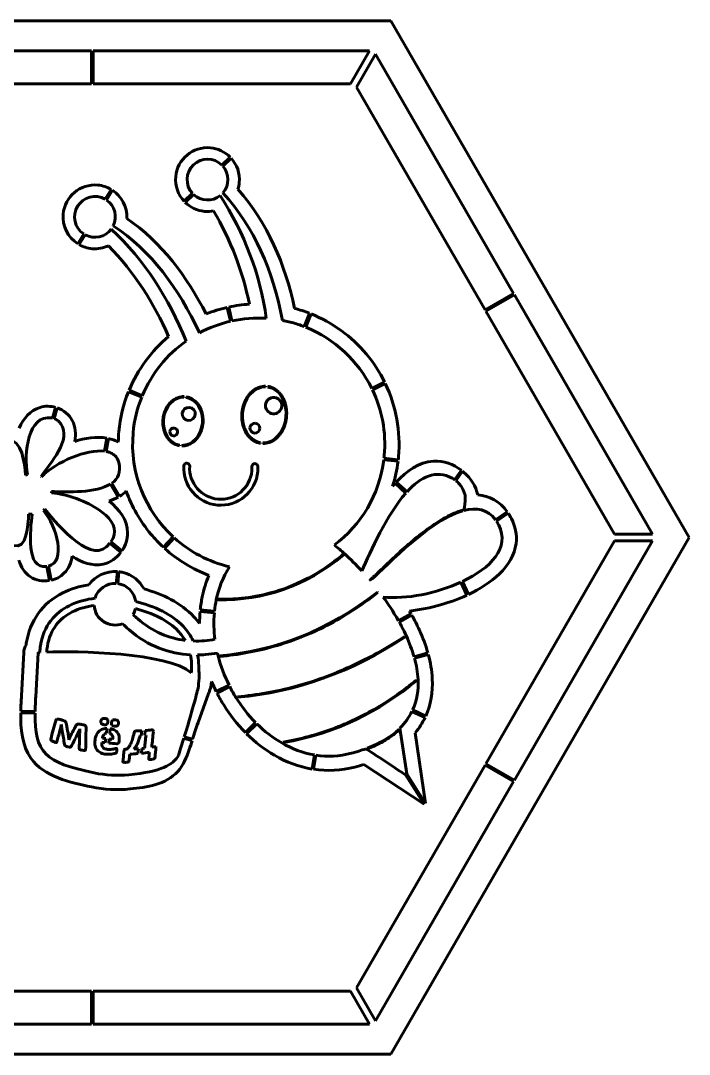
# Model space of a CAD drawing. Header units: millimetres. Extents: x 0 to 739, y -320 to 320.
# Drawn here: x 325 to 739, y -320 to 320 of the extents above; entities that cross this region are included whole.
import ezdxf

# ---------------------------------------------------------------- set-up
doc = ezdxf.new("R2010")
doc.units = ezdxf.units.MM
doc.linetypes.add('K5LT_BASIC', pattern=[0])

msp = doc.modelspace()

# ---------------------------------------------------------------- linework, layer by layer
at = {"color": 5, "linetype": 'K5LT_BASIC', "lineweight": 60}
for p, q in [((554.25, 320), (184.75, 320)), ((739, 0), (554.25, 320)), ((369, 301.32), (198, 301.31)), ((369, 280.97), (369, 301.32)), ((541, 301.32), (370, 301.32)), ((370, 301.32), (370, 280.97)), ((529.26, 280.97), (541, 301.32)), ((544.7, 299.18), (532.95, 278.84)), ((630.2, 151.09), (544.7, 299.18)), ((209.74, 280.97), (369, 280.97)), ((370, 280.97), (529.26, 280.97)), ((532.95, 278.84), (612.58, 140.92)), ((449.57, 230.63), (454.68, 235.54)), ((455.37, 234.82), (450.25, 229.9)), ((377.33, 209.46), (381.04, 215.53)), ((381.89, 215), (378.17, 208.93)), ((426.23, 208.2), (431.35, 213.13)), ((432.05, 212.41), (426.93, 207.49)), ((360.42, 181.85), (364.14, 187.93)), ((365, 187.42), (361.27, 181.33)), ((612.58, 140.92), (630.2, 151.09)), ((630.7, 150.22), (613.08, 140.05)), ((716.2, 2.13), (630.7, 150.22)), ((454.89, 133.87), (452.97, 142.48)), ((453.95, 142.69), (455.87, 134.09)), ((500.65, 130.57), (503.89, 138.82)), ((504.82, 138.45), (501.58, 130.2)), ((613.08, 140.05), (692.71, 2.13)), ((488.26, 134.22), (492.92, 133.11)), ((542.4, 92.34), (550.37, 96.24)), ((399.96, 86.89), (391.75, 90.23)), ((392.13, 91.15), (400.34, 87.81)), ((476.68, 93.3), (476.71, 93.65)), ((478.13, 93.53), (478.1, 93.17)), ((550.8, 95.34), (542.83, 91.44)), ((426.14, 86.87), (426.18, 87.23)), ((427.59, 87.1), (427.56, 86.75)), ((344.78, 73.97), (346.71, 80.54)), ((347.66, 80.23), (345.74, 73.68)), ((377.03, 53.38), (378.34, 61.52)), ((379.33, 61.33), (378.02, 53.21)), ((473.53, 58.34), (473.56, 58.69)), ((474.98, 58.56), (474.95, 58.21)), ((423.44, 56.81), (423.47, 57.16)), ((424.89, 57.04), (424.86, 56.68)), ((558.66, 47.16), (549.86, 48.18)), ((549.97, 49.17), (558.78, 48.16)), ((593.7, 35.77), (597.87, 41.59)), ((598.65, 40.97), (594.51, 35.18)), ((385.47, 25.05), (380.69, 33.12)), ((381.52, 33.68), (386.32, 25.57)), ((563.55, 27.53), (556.89, 33.56)), ((557.56, 34.3), (564.22, 28.27)), ((332.11, 14.39), (332.13, 14.4)), ((374.12, 16.71), (377.72, 13.8)), ((598.8, 16.55), (598.7, 16.89)), ((619.05, 10.85), (626.3, 15.94)), ((626.88, 15.12), (619.62, 10.03)), ((413.45, -6.08), (419.43, 0.48)), ((554.25, -320), (739, 0)), ((692.71, 2.13), (716.2, 2.13)), ((387.09, -9.17), (380.3, -3.43)), ((380.91, -2.63), (387.68, -8.35)), ((420.16, -0.2), (414.19, -6.76)), ((692.71, -2.13), (613.08, -140.05)), ((630.7, -150.22), (716.2, -2.13)), ((716.2, -2.13), (692.71, -2.13)), ((524.81, -10.81), (524.58, -10.54)), ((342.86, -26.67), (341.26, -17.95)), ((342.24, -17.75), (343.85, -26.48)), ((384.23, -28.45), (384.89, -21.08)), ((385.88, -21.18), (385.23, -28.55)), ((541.19, -26.21), (541.38, -26.52)), ((601.33, -35.69), (597.57, -27.69)), ((598.48, -27.27), (602.23, -35.27)), ((447.22, -38.22), (447.21, -38.57)), ((546.13, -34.1), (545.91, -33.82)), ((436.22, -44.74), (445.05, -45.58)), ((444.96, -46.57), (436.13, -45.74)), ((558.98, -51.64), (566.73, -47.21)), ((567.22, -48.08), (559.48, -52.51)), ((562.94, -61.61), (562.74, -61.31)), ((326.99, -71.29), (325.52, -98.07)), ((334.37, -98.56), (335.86, -71.51)), ((448.36, -73.26), (448.39, -73.61)), ((568.59, -73.79), (577.12, -71.39)), ((577.39, -72.36), (568.85, -74.75)), ((570.22, -88.58), (569.99, -88.3)), ((442.21, -94.34), (442.45, -93.68)), ((446.14, -95.39), (454.05, -91.4)), ((454.51, -92.3), (446.59, -96.29)), ((434.87, -114.63), (441.39, -96.6)), ((459.34, -98.58), (459.37, -98.93)), ((333.99, -108.67), (325.08, -108.53)), ((325.1, -107.53), (334, -107.67)), ((575.39, -111.49), (567.29, -107.7)), ((567.72, -106.79), (575.82, -110.58)), ((464.24, -120.83), (470.52, -114.57)), ((378.1, -121.13), (378.42, -118.19)), ((380.54, -118.4), (380.23, -121.28)), ((399.73, -122.59), (400.04, -119.6)), ((402.2, -119.48), (401.89, -122.45)), ((471.23, -115.28), (464.94, -121.53)), ((559.37, -119.12), (559.13, -118.86)), ((559.88, -118.08), (564.08, -146.35)), ((575.75, -164.64), (569.28, -120.99)), ((377.46, -127.09), (377.73, -124.53)), ((379.85, -124.76), (379.58, -127.3)), ((431.17, -125.87), (426.04, -124.32)), ((426.33, -123.36), (431.47, -124.91)), ((487.65, -126.64), (487.71, -126.99)), ((397.63, -133.83), (397.94, -130.81)), ((400.11, -130.62), (399.8, -133.62)), ((539.75, -130.41), (539.88, -130.74)), ((505.42, -143.34), (506.85, -134.59)), ((507.84, -134.75), (506.41, -143.5)), ((537.5, -140.57), (574.91, -165.18)), ((613.08, -140.05), (630.7, -150.22)), ((612.58, -140.92), (532.95, -278.84)), ((574.91, -165.18), (563.24, -146.89)), ((564.08, -146.35), (575.75, -164.64)), ((630.2, -151.09), (612.58, -140.92)), ((544.7, -299.18), (630.2, -151.09)), ((369, -280.97), (209.74, -280.97)), ((369, -301.32), (369, -280.97)), ((370, -280.97), (370, -301.32)), ((529.26, -280.97), (370, -280.97)), ((541, -301.31), (529.26, -280.97)), ((532.95, -278.84), (544.7, -299.18)), ((198, -301.32), (369, -301.32)), ((370, -301.32), (541, -301.31)), ((184.75, -320), (554.25, -320))]:
    msp.add_line(p, q, dxfattribs=at)
for centre, radius, start, end in [((440.71, 221.62), 12.63, 45.46729, 222.24195), ((440.71, 221.62), 12.63, 319.35146, 40.93085), ((440.71, 221.62), 12.63, 226.77839, 308.35778), ((371.04, 198.51), 12.63, 60.13298, 236.90638), ((371.04, 198.51), 12.63, 334.04105, 55.59478), ((371.04, 198.51), 12.63, 241.44459, 322.99832), ((331.86, 26.79), 12.39, 101.96901, 107.59598), ((331.86, 26.79), 12.39, 60.82233, 61.96871), ((331.86, 26.79), 12.39, 4.4711, 8.11891), ((331.86, 26.79), 12.39, 261.21626, 271.25112), ((331.86, 26.79), 12.39, 306.10572, 311.27443), ((383.44, -41.33), 12.91, 86.48572, 163.38565), ((383.44, -41.33), 12.91, 7.36122, 82.0448), ((383.44, -41.33), 12.91, 183.18511, 291.1692), ((383.44, -41.33), 12.91, 330.26472, 347.76238)]:
    msp.add_arc(centre, radius, start, end, dxfattribs=at)
for centre, major_axis, ratio, start_param, end_param in [((475.83, 75.93), (1.56, 17.33), 0.776611, 0.052656, 3.088937), ((475.83, 75.93), (1.56, 17.33), 0.776611, 3.194249, 6.230529), ((425.52, 71.96), (1.34, 14.88), 0.8091, 0.058858, 3.082735), ((425.52, 71.96), (1.34, 14.88), 0.8091, 3.20045, 6.224328)]:
    msp.add_ellipse(centre, major_axis=major_axis, ratio=ratio, start_param=start_param, end_param=end_param, dxfattribs=at)
for points, degree in [([(442.48, 241.3), (431.66, 242.27), (422, 234.21), (421.02, 223.39)], 3), ([(454.68, 235.54), (451.52, 238.73), (447.27, 240.87), (442.48, 241.3)], 3), ([(460.38, 219.84), (460.9, 225.51), (458.92, 230.87), (455.37, 234.82)], 3), ([(372.8, 218.18), (361.99, 219.16), (352.33, 211.09), (351.35, 200.28)], 3), ([(381.04, 215.53), (378.6, 216.98), (375.81, 217.91), (372.8, 218.18)], 3), ([(421.02, 223.39), (420.5, 217.62), (422.56, 212.17), (426.23, 208.2)], 3), ([(459.53, 215.62), (459.97, 216.98), (460.25, 218.4), (460.38, 219.84)], 3), ([(390.77, 197.6), (391.1, 204.73), (387.53, 211.26), (381.89, 215)], 3), ([(477.12, 135.7), (473.28, 163.07), (463.55, 188.42), (448.55, 211.71)], 3), ([(450.29, 213.39), (469.68, 191.96), (481.33, 165.28), (487.06, 134.46)], 3), ([(494.63, 141.82), (488.82, 169.14), (477.98, 194.57), (459.53, 215.62)], 3), ([(426.93, 207.49), (430.07, 204.41), (434.24, 202.36), (438.93, 201.94)], 3), ([(351.35, 200.28), (350.67, 192.71), (354.41, 185.71), (360.42, 181.85)], 3), ([(438.93, 201.94), (440.81, 201.77), (442.68, 201.87), (444.49, 202.22)], 3), ([(444.49, 202.22), (454.98, 184.14), (462.57, 164.93), (466.64, 144.47)], 3), ([(382.39, 192.98), (405.99, 177.5), (422.49, 154.53), (435.85, 126.76)], 3), ([(439.93, 138.41), (427.84, 161.66), (412.47, 182.62), (390.77, 197.6)], 3), ([(427.48, 121.61), (416.71, 148.13), (401.93, 171.53), (381.12, 190.91)], 3), ([(361.27, 181.33), (363.66, 179.97), (366.36, 179.08), (369.26, 178.82)], 3), ([(369.26, 178.82), (372.83, 178.5), (376.33, 179.16), (379.45, 180.63)], 3), ([(379.45, 180.63), (395.4, 164.26), (407.45, 145.38), (416.65, 124.47)], 3), ([(452.97, 142.48), (448.53, 141.47), (444.17, 140.12), (439.93, 138.41)], 3), ([(466.64, 144.47), (462.37, 144.18), (458.12, 143.59), (453.95, 142.69)], 3), ([(503.89, 138.82), (500.87, 139.99), (497.78, 140.99), (494.63, 141.82)], 3), ([(455.87, 134.09), (462.69, 135.57), (469.83, 136.14), (477.12, 135.7)], 3), ([(487.06, 134.46), (487.46, 134.38), (487.86, 134.3), (488.26, 134.22)], 3), ([(539.14, 113.47), (529.87, 124.58), (518.07, 133.13), (504.82, 138.45)], 3), ([(435.85, 126.76), (441.8, 129.92), (448.19, 132.33), (454.89, 133.87)], 3), ([(492.92, 133.11), (495.56, 132.39), (498.14, 131.54), (500.65, 130.57)], 3), ([(501.58, 130.2), (519.53, 122.98), (533.99, 109.33), (542.4, 92.34)], 3), ([(416.65, 124.47), (405.82, 115.42), (397.45, 103.98), (392.13, 91.15)], 3), ([(400.34, 87.81), (406.07, 101.57), (415.58, 113.23), (427.48, 121.61)], 3), ([(550.37, 96.24), (547.35, 102.35), (543.59, 108.13), (539.14, 113.47)], 3), ([(391.75, 90.23), (388.62, 82.44), (386.61, 74.15), (385.84, 65.59)], 3), ([(542.83, 91.44), (548.69, 79.2), (551.44, 65.28), (550.13, 50.79)], 3), ([(558.97, 50), (560.38, 65.75), (557.51, 81.36), (550.8, 95.34)], 3), ([(482.12, 86.72), (479.34, 86.97), (476.88, 84.92), (476.63, 82.14)], 3), ([(486.7, 81.23), (486.95, 84.02), (484.9, 86.47), (482.12, 86.72)], 3), ([(337.05, 80.56), (330.88, 78.68), (326.75, 73.63), (324.08, 67.72)], 3), ([(346.71, 80.54), (343.54, 81.47), (340.24, 81.53), (337.05, 80.56)], 3), ([(425.1, 76.88), (424.9, 74.66), (426.54, 72.69), (428.77, 72.49)], 3), ([(429.49, 80.55), (427.27, 80.75), (425.3, 79.11), (425.1, 76.88)], 3), ([(433.16, 76.16), (433.36, 78.38), (431.72, 80.35), (429.49, 80.55)], 3), ([(476.63, 82.14), (476.38, 79.36), (478.43, 76.91), (481.22, 76.65)], 3), ([(481.22, 76.65), (483.99, 76.4), (486.45, 78.46), (486.7, 81.23)], 3), ([(329.29, 38.9), (326.77, 52.35), (329.73, 76.13), (344.15, 74.11)], 3), ([(344.15, 74.11), (344.47, 74.05), (344.78, 73.97)], 2), ([(345.74, 73.68), (348.28, 72.73), (349.84, 70.33)], 2), ([(428.77, 72.49), (430.99, 72.29), (432.96, 73.93), (433.16, 76.16)], 3), ([(470.3, 70.75), (468.63, 70.9), (467.15, 69.66), (467, 67.99)], 3), ([(473.06, 67.45), (473.21, 69.12), (471.97, 70.6), (470.3, 70.75)], 3), ([(349.84, 70.33), (356.99, 60.72), (343.2, 45.84), (337.68, 37.72)], 3), ([(385.84, 65.59), (385.64, 63.4), (385.53, 61.22), (385.5, 59.05)], 3), ([(417.4, 65.56), (417.28, 64.23), (418.26, 63.04), (419.6, 62.92)], 3), ([(420.04, 67.77), (418.7, 67.89), (417.52, 66.9), (417.4, 65.56)], 3), ([(419.6, 62.92), (420.94, 62.8), (422.12, 63.79), (422.24, 65.13)], 3), ([(422.24, 65.13), (422.36, 66.46), (421.38, 67.65), (420.04, 67.77)], 3), ([(317.19, 60.16), (325.94, 60.97), (327.44, 45.82), (328.11, 38.59)], 3), ([(378.34, 61.52), (371.98, 62.64), (364.89, 61.49), (358.48, 59.48)], 3), ([(385.5, 59.05), (383.57, 60.12), (381.5, 60.87), (379.33, 61.33)], 3), ([(337.89, 37.6), (347.34, 46.96), (365.88, 54.95), (377.03, 53.38)], 3), ([(378.02, 53.21), (378.79, 53.06), (379.53, 52.85), (380.22, 52.59)], 3), ([(380.22, 52.59), (381.95, 52.02), (383.26, 50.77)], 2), ([(385.78, 46.5), (387.27, 40.49), (385.34, 36.42), (381.52, 33.68)], 3), ([(383.26, 50.77), (384.45, 49.69), (385.32, 48.28), (385.78, 46.5)], 3), ([(427.96, 46.09), (426.95, 46.15), (426.08, 45.38), (426.02, 44.37)], 3), ([(429.68, 44.14), (429.75, 45.15), (428.98, 46.02), (427.96, 46.09)], 3), ([(549.86, 48.18), (547.16, 26.39), (535.65, 7.69), (519.25, -4.63)], 3), ([(550.13, 50.79), (550.09, 50.25), (550.03, 49.71), (549.97, 49.17)], 3), ([(555.34, 31.76), (556.9, 36.74), (558.02, 41.9), (558.66, 47.16)], 3), ([(580.55, 47.29), (571.67, 46.73), (563.97, 41.28), (557.56, 34.3)], 3), ([(558.78, 48.16), (558.85, 48.77), (558.91, 49.38), (558.97, 50)], 3), ([(597.87, 41.59), (592.86, 45.44), (587.01, 47.7), (580.55, 47.29)], 3), ([(426.02, 44.37), (425.64, 38.17), (427.76, 32.38), (431.53, 27.99)], 3), ([(434.32, 30.39), (431.15, 34.07), (429.37, 38.94), (429.68, 44.14)], 3), ([(468.17, 41.25), (467.69, 35.94), (465.1, 31.33), (461.31, 28.16)], 3), ([(463.68, 25.33), (468.19, 29.1), (471.27, 34.59), (471.84, 40.91)], 3), ([(468.24, 42.54), (468.23, 42.15), (468.21, 41.71), (468.17, 41.25)], 3), ([(468.23, 43.83), (468.25, 43.42), (468.25, 42.99), (468.24, 42.54)], 3), ([(471.84, 40.91), (471.88, 41.39), (471.91, 41.9), (471.92, 42.44)], 3), ([(471.92, 42.44), (471.93, 42.93), (471.93, 43.45), (471.9, 43.98)], 3), ([(564.22, 28.27), (572.63, 37.46), (582.18, 42.32), (592.25, 36.65)], 3), ([(599.29, 40.44), (599.08, 40.62), (598.86, 40.79), (598.65, 40.97)], 3), ([(607.99, 26.37), (606.77, 31.71), (603.87, 36.51), (599.29, 40.44)], 3), ([(380.69, 33.12), (371.69, 27.48), (354.04, 28.11), (344.12, 28.53)], 3), ([(556.89, 33.56), (556.36, 32.97), (555.85, 32.37), (555.34, 31.76)], 3), ([(592.25, 36.65), (593.01, 36.24), (593.7, 35.77)], 2), ([(594.51, 35.18), (596.34, 33.75), (597.67, 31.76)], 2), ([(344.2, 27.75), (353.61, 26.91), (365.87, 22.6), (374.12, 16.71)], 3), ([(386.32, 25.57), (387.84, 26.52), (389.22, 27.61), (390.42, 28.86)], 3), ([(390.42, 28.86), (393.83, 19.2), (398.97, 10.13), (405.69, 2.09)], 3), ([(431.53, 27.99), (435.29, 23.62), (440.69, 20.64), (446.89, 20.09)], 3), ([(447.22, 23.76), (442.01, 24.23), (437.47, 26.72), (434.32, 30.39)], 3), ([(461.31, 28.16), (457.52, 25), (452.53, 23.28), (447.22, 23.76)], 3), ([(536.22, -20.69), (541.72, -8.49), (551.43, 13.89), (563.55, 27.53)], 3), ([(597.67, 31.76), (601.4, 26.49), (600.4, 22.17), (599.49, 16.73)], 3), ([(626.3, 15.94), (621.68, 22.35), (615.32, 25.81), (607.99, 26.37)], 3), ([(379.84, 22.54), (381.85, 23.23), (383.74, 24.06), (385.47, 25.05)], 3), ([(391.21, 2.94), (391.08, 10.84), (386.17, 17.44), (379.84, 22.54)], 3), ([(446.89, 20.09), (453.21, 19.52), (459.16, 21.56), (463.68, 25.33)], 3), ([(329.97, 14.54), (329.63, 7.9), (328.94, -7.87), (320.59, -4.92)], 3), ([(341.26, -17.95), (328.06, -19.96), (331.05, 4.57), (332.11, 14.39)], 3), ([(339.16, 16.78), (347.6, 6.65), (353.24, -14.91), (342.24, -17.75)], 3), ([(380.3, -3.43), (369.95, -18.28), (349.29, 6.36), (340.03, 17.48)], 3), ([(377.72, 13.8), (383.09, 8.8), (385.28, 3.01), (380.91, -2.63)], 3), ([(541.38, -26.52), (546.29, -23.48), (575.91, 10.08), (598.8, 16.55)], 3), ([(599.49, 16.73), (607.24, 18.75), (614.18, 17.55), (619.05, 10.85)], 3), ([(628.85, 11.76), (628.24, 12.96), (627.58, 14.07), (626.88, 15.12)], 3), ([(620.97, 7.71), (628.15, -6.23), (616.03, -18.95), (598.48, -27.27)], 3), ([(619.62, 10.03), (620.09, 9.31), (620.54, 8.54), (620.97, 7.71)], 3), ([(631.73, -3.68), (632.42, 1.71), (631.33, 6.95), (628.85, 11.76)], 3), ([(387.89, -8.04), (390.07, -4.76), (391.27, -1.01), (391.21, 2.94)], 3), ([(405.69, 2.09), (408.11, -0.81), (410.7, -3.54), (413.45, -6.08)], 3), ([(454.23, -18.12), (441.25, -15.03), (429.63, -8.74), (420.16, -0.2)], 3), ([(519.25, -4.63), (521.36, -6.33), (523.49, -8.17), (525.63, -10.12)], 3), ([(602.23, -35.27), (616.27, -28.62), (629.88, -18.22), (631.73, -3.68)], 3), ([(351.87, -22.15), (354.8, -19.23), (356.33, -15.54), (356.92, -11.57)], 3), ([(356.92, -11.57), (362.75, -15.42), (369.35, -17.97), (376.05, -16.52)], 3), ([(376.05, -16.52), (380.64, -15.52), (384.34, -12.84), (387.09, -9.17)], 3), ([(387.68, -8.35), (387.75, -8.25), (387.82, -8.14), (387.89, -8.04)], 3), ([(414.19, -6.76), (422.2, -13.98), (431.47, -19.66), (441.56, -23.49)], 3), ([(447.21, -38.57), (475.31, -39.03), (501.32, -30.42), (524.81, -10.81)], 3), ([(525.63, -10.12), (529.17, -13.35), (532.73, -16.9), (536.22, -20.69)], 3), ([(323.92, -14.07), (325.24, -18.31), (327.47, -21.95), (331.06, -24.35)], 3), ([(446.14, -38.55), (447.63, -31.45), (450.28, -24.56), (454.23, -18.12)], 3), ([(331.06, -24.35), (334.6, -26.71), (338.72, -27.36), (342.86, -26.67)], 3), ([(343.85, -26.48), (346.89, -25.81), (349.65, -24.37), (351.87, -22.15)], 3), ([(384.89, -21.08), (377.96, -20.6), (371.25, -23.74), (367.15, -29.24)], 3), ([(388.5, -21.67), (387.63, -21.45), (386.76, -21.28), (385.88, -21.18)], 3), ([(401.4, -31.86), (398.77, -26.88), (394.14, -23.12), (388.5, -21.67)], 3), ([(441.56, -23.49), (439.79, -27.75), (438.42, -32.18), (437.47, -36.74)], 3), ([(367.15, -29.24), (361.59, -30.16), (356.11, -31.8), (351.09, -34.34)], 3), ([(432.27, -49.06), (424.11, -40.32), (412.84, -35.02), (401.4, -31.86)], 3), ([(597.57, -27.69), (582.47, -34.64), (563.61, -38.36), (549.52, -36.88)], 3), ([(351.09, -34.34), (338.49, -40.7), (330.73, -51.54), (328.55, -65.48)], 3), ([(355.08, -42.25), (360.11, -39.72), (365.67, -38.29), (371.07, -37.64)], 3), ([(437.47, -36.74), (436.91, -39.39), (436.5, -42.06), (436.22, -44.74)], 3), ([(545.91, -33.82), (515.14, -58.11), (482.45, -70.13), (448.36, -73.26)], 3), ([(448.39, -73.61), (459.77, -72.57), (482.23, -68.5), (514.88, -55.7), (535.85, -42.21), (546.13, -34.1)], 3), ([(549.52, -36.88), (552.5, -40.98), (555.3, -45.22), (558.98, -51.64)], 3), ([(585.02, -41.72), (590, -40.3), (595.68, -38.3), (601.33, -35.69)], 3), ([(337.31, -66.85), (339.27, -54.32), (346.36, -46.66), (355.08, -42.25)], 3), ([(370.56, -42.05), (365.94, -42.69), (361.26, -43.96), (357.02, -46.1)], 3), ([(422.64, -58.05), (416.31, -51.27), (406.83, -46.8), (396.05, -44.06)], 3), ([(396.24, -39.67), (408.13, -42.57), (418.67, -47.49), (425.79, -55.11)], 3), ([(445.05, -45.58), (445.3, -43.22), (445.66, -40.87), (446.14, -38.55)], 3), ([(565.77, -45.53), (572.38, -44.82), (578.95, -43.45), (585.02, -41.72)], 3), ([(357.02, -46.1), (349.43, -49.93), (343.27, -56.6), (341.56, -67.51)], 3), ([(394.65, -47.73), (395.61, -48.67), (396.58, -49.57), (397.55, -50.42)], 3), ([(397.55, -50.42), (406.86, -58.5), (416.97, -62.44), (426.82, -63.67)], 3), ([(435.8, -53.34), (434.72, -51.84), (433.54, -50.42), (432.27, -49.06)], 3), ([(436.13, -45.74), (435.9, -48.26), (435.8, -50.8), (435.8, -53.34)], 3), ([(445.31, -63.05), (444.61, -57.56), (444.47, -52.03), (444.96, -46.57)], 3), ([(566.73, -47.21), (566.42, -46.65), (566.1, -46.09), (565.77, -45.53)], 3), ([(571.9, -57.35), (570.47, -54.21), (568.9, -51.12), (567.22, -48.08)], 3), ([(391.92, -56.93), (390.63, -55.81), (389.36, -54.62), (388.1, -53.36)], 3), ([(430.19, -72.64), (417.45, -71.94), (404.09, -67.51), (391.92, -56.93)], 3), ([(425.79, -55.11), (428.28, -57.77), (430.34, -60.75), (431.9, -64.07)], 3), ([(559.48, -52.51), (559.94, -53.32), (560.41, -54.16), (560.9, -55.05)], 3), ([(560.9, -55.05), (561.94, -57.03), (562.92, -59.02), (563.83, -61.02)], 3), ([(577.12, -71.39), (575.75, -66.57), (573.95, -61.86), (571.9, -57.35)], 3), ([(426.82, -63.67), (425.65, -61.64), (424.24, -59.77), (422.64, -58.05)], 3), ([(431.9, -64.07), (434.25, -64.15), (436.58, -64.09), (438.86, -63.9)], 3), ([(438.86, -63.9), (441.05, -63.72), (443.21, -63.43), (445.31, -63.05)], 3), ([(562.74, -61.31), (551.79, -68.47), (529.53, -80.84), (495.08, -93.33), (471.38, -97.53), (459.34, -98.58)], 3), ([(459.37, -98.93), (495.55, -95.79), (530.03, -83.13), (562.94, -61.61)], 3), ([(563.83, -61.02), (565.76, -65.28), (567.38, -69.56), (568.59, -73.79)], 3), ([(328.39, -66.57), (327.53, -67.85), (327.01, -69.42), (326.99, -71.29)], 3), ([(328.55, -65.48), (328.5, -65.84), (328.44, -66.21), (328.39, -66.57)], 3), ([(336.87, -70.98), (336.95, -69.57), (337.1, -68.2), (337.31, -66.85)], 3), ([(341.56, -67.51), (341.39, -68.6), (341.26, -69.77), (341.18, -70.99)], 3), ([(341.18, -70.99), (358.96, -70.26), (416.02, -71.02), (430.68, -83.81)], 3), ([(336.87, -71.28), (336.86, -71.18), (336.86, -71.08), (336.87, -70.98)], 3), ([(430.68, -83.81), (431.07, -79.74), (430.88, -76.03), (430.19, -72.64)], 3), ([(439.54, -72.51), (437.91, -72.64), (436.27, -72.72), (434.61, -72.74)], 3), ([(434.61, -72.74), (435.38, -77.13), (435.41, -81.99), (435.49, -85.35)], 3), ([(446.85, -71.53), (444.46, -71.97), (442.02, -72.3), (439.54, -72.51)], 3), ([(454.05, -91.4), (451.18, -85.64), (448.89, -79.57), (447.29, -73.35)], 3), ([(568.85, -74.75), (570.07, -79.21), (570.82, -83.61), (571.04, -87.9)], 3), ([(579.9, -87.45), (579.64, -82.36), (578.74, -77.3), (577.39, -72.36)], 3), ([(435.49, -85.35), (435.55, -87.64), (435.23, -90.05), (435.09, -92.16)], 3), ([(443.01, -90.58), (443.1, -90.1), (443.18, -89.61), (443.26, -89.12)], 3), ([(443.26, -89.12), (444.15, -91.25), (445.11, -93.34), (446.14, -95.39)], 3), ([(569.99, -88.3), (562.26, -94.64), (545.99, -106.14), (518.78, -119.26), (498.45, -124.79), (487.65, -126.64)], 3), ([(487.71, -126.99), (520.16, -121.43), (546.97, -107.61), (570.22, -88.58)], 3), ([(571.04, -87.9), (571.38, -94.5), (570.43, -100.83), (567.72, -106.79)], 3), ([(575.82, -110.58), (579.01, -103.51), (580.32, -95.69), (579.9, -87.45)], 3), ([(435.09, -92.16), (433.92, -97.42), (432.51, -102.88), (426.33, -123.36)], 3), ([(441.39, -96.6), (441.74, -95.88), (442.02, -95.12), (442.21, -94.34)], 3), ([(442.45, -93.68), (442.81, -92.69), (443, -91.64), (443.01, -90.58)], 3), ([(458.31, -99.02), (456.95, -96.84), (455.68, -94.59), (454.51, -92.3)], 3), ([(325.52, -98.07), (325.36, -101.07), (325.17, -104.26), (325.1, -107.53)], 3), ([(334, -107.67), (334.06, -104.87), (334.19, -101.84), (334.37, -98.56)], 3), ([(446.59, -96.29), (447.88, -98.82), (449.29, -101.29), (450.78, -103.7)], 3), ([(470.52, -114.57), (465.94, -109.93), (461.83, -104.68), (458.31, -99.02)], 3), ([(325.08, -108.53), (324.92, -118.42), (325.86, -128.88), (331.32, -136.63)], 3), ([(370.65, -145.74), (339.58, -139.34), (333.67, -132.91), (333.99, -108.67)], 3), ([(450.78, -103.7), (454.6, -109.84), (459.12, -115.64), (464.24, -120.83)], 3), ([(567.29, -107.7), (565.52, -111.3), (563.09, -114.77), (559.88, -118.08)], 3), ([(346.88, -113.33), (346.33, -115.29), (345.79, -117.23), (345.25, -119.14)], 3), ([(347.48, -112.51), (347.21, -112.65), (347, -112.92), (346.88, -113.33)], 3), ([(348.68, -112.5), (348.17, -112.37), (347.77, -112.37), (347.48, -112.51)], 3), ([(350.77, -113.03), (350.07, -112.86), (349.37, -112.68), (348.68, -112.5)], 3), ([(351.88, -113.4), (351.57, -113.26), (351.22, -113.14), (350.77, -113.03)], 3), ([(352.63, -113.92), (352.43, -113.71), (352.18, -113.54), (351.88, -113.4)], 3), ([(353.12, -114.69), (353.01, -114.39), (352.85, -114.13), (352.63, -113.92)], 3), ([(353.39, -115.81), (353.32, -115.38), (353.23, -115), (353.12, -114.69)], 3), ([(374.77, -113.69), (374.67, -114.4), (374.77, -114.93), (375.02, -115.25)], 3), ([(375.42, -112.19), (375.09, -112.42), (374.86, -112.93), (374.77, -113.69)], 3), ([(377.14, -112.03), (376.33, -111.9), (375.76, -111.95), (375.42, -112.19)], 3), ([(378.77, -112.71), (378.53, -112.39), (377.98, -112.16), (377.14, -112.03)], 3), ([(378.39, -115.75), (378.71, -115.5), (378.92, -115), (379.02, -114.26)], 3), ([(379.02, -114.26), (379.11, -113.54), (379.02, -113.03), (378.77, -112.71)], 3), ([(381.3, -114.66), (381.22, -115.36), (381.31, -115.87), (381.57, -116.18)], 3), ([(381.93, -113.16), (381.61, -113.4), (381.39, -113.9), (381.3, -114.66)], 3), ([(383.66, -112.94), (382.84, -112.84), (382.26, -112.91), (381.93, -113.16)], 3), ([(385.3, -113.56), (385.04, -113.25), (384.5, -113.04), (383.66, -112.94)], 3), ([(385.57, -115.07), (385.65, -114.37), (385.56, -113.86), (385.3, -113.56)], 3), ([(431.47, -124.91), (432.55, -121.47), (433.63, -118.04), (434.87, -114.63)], 3), ([(569.28, -120.99), (571.76, -118.01), (573.79, -114.84), (575.39, -111.49)], 3), ([(345.25, -119.14), (344.71, -121.04), (344.16, -122.91), (343.64, -124.79)], 3), ([(348.35, -123.17), (348.66, -122.03), (348.98, -120.88), (349.3, -119.73)], 3), ([(349.3, -119.73), (349.36, -119.49), (349.42, -119.19), (349.5, -118.88)], 3), ([(349.5, -118.88), (349.58, -118.57), (349.67, -118.25), (349.75, -117.93)], 3), ([(349.75, -117.93), (349.83, -117.6), (349.91, -117.28), (349.97, -116.96)], 3), ([(349.97, -116.96), (350.04, -116.63), (350.12, -116.34), (350.16, -116.08)], 3), ([(350.16, -116.08), (350.18, -115.96), (350.19, -115.83), (350.21, -115.7)], 3), ([(350.21, -115.7), (350.24, -116), (350.27, -116.32), (350.32, -116.67)], 3), ([(350.32, -116.67), (350.36, -117.02), (350.4, -117.38), (350.46, -117.74)], 3), ([(350.46, -117.74), (350.51, -118.11), (350.58, -118.47), (350.63, -118.83)], 3), ([(350.63, -118.83), (350.69, -119.18), (350.73, -119.51), (350.78, -119.8)], 3), ([(350.78, -119.8), (351.02, -121.19), (351.26, -122.58), (351.49, -123.98)], 3), ([(354.37, -121), (354.05, -119.26), (353.7, -117.53), (353.39, -115.81)], 3), ([(354.52, -122.06), (354.47, -121.7), (354.43, -121.34), (354.37, -121)], 3), ([(356.58, -121.55), (356.44, -121.82), (356.3, -122.11), (356.15, -122.43)], 3), ([(358.91, -117.11), (358.16, -118.61), (357.36, -120.08), (356.58, -121.55)], 3), ([(359.41, -116.22), (359.24, -116.46), (359.09, -116.77), (358.91, -117.11)], 3), ([(360.01, -115.68), (359.78, -115.79), (359.58, -115.98), (359.41, -116.22)], 3), ([(360.85, -115.48), (360.52, -115.5), (360.24, -115.56), (360.01, -115.68)], 3), ([(360.05, -122.18), (360.18, -121.92), (360.32, -121.63), (360.46, -121.31)], 3), ([(360.46, -121.31), (360.61, -120.99), (360.76, -120.66), (360.92, -120.33)], 3), ([(362, -115.6), (361.56, -115.51), (361.16, -115.46), (360.85, -115.48)], 3), ([(360.92, -120.33), (361.08, -120.01), (361.23, -119.68), (361.37, -119.36)], 3), ([(361.37, -119.36), (361.51, -119.04), (361.64, -118.75), (361.76, -118.48)], 3), ([(361.58, -120.89), (361.56, -121.24), (361.53, -121.6), (361.51, -121.94)], 3), ([(361.64, -119.83), (361.62, -120.18), (361.6, -120.53), (361.58, -120.89)], 3), ([(361.69, -118.87), (361.67, -119.16), (361.67, -119.47), (361.64, -119.83)], 3), ([(361.76, -118.48), (361.73, -118.61), (361.69, -118.74), (361.69, -118.87)], 3), ([(364.08, -116.04), (363.4, -115.9), (362.7, -115.75), (362, -115.6)], 3), ([(365.24, -116.62), (365.01, -116.34), (364.62, -116.14), (364.08, -116.04)], 3), ([(365.55, -117.73), (365.56, -117.27), (365.46, -116.89), (365.24, -116.62)], 3), ([(373.89, -119.66), (373.13, -120.27), (372.51, -121.05), (372.04, -122.01)], 3), ([(376.49, -118.41), (375.5, -118.64), (374.63, -119.05), (373.89, -119.66)], 3), ([(375.02, -115.25), (375.27, -115.58), (375.82, -115.81), (376.64, -115.94)], 3), ([(378.42, -118.19), (377.74, -118.19), (377.09, -118.27), (376.49, -118.41)], 3), ([(376.64, -115.94), (377.48, -116.06), (378.06, -116), (378.39, -115.75)], 3), ([(376.77, -121.84), (377.08, -121.54), (377.45, -121.34), (377.87, -121.19)], 3), ([(377.87, -121.19), (377.95, -121.17), (378.02, -121.15), (378.1, -121.13)], 3), ([(380.23, -121.28), (380.83, -121.49), (381.28, -121.83), (381.58, -122.31)], 3), ([(382.92, -119.16), (382.25, -118.83), (381.46, -118.57), (380.54, -118.4)], 3), ([(381.57, -116.18), (381.82, -116.49), (382.36, -116.7), (383.19, -116.78)], 3), ([(384.95, -120.81), (384.45, -120.14), (383.78, -119.6), (382.92, -119.16)], 3), ([(385.97, -123.06), (385.79, -122.21), (385.45, -121.46), (384.95, -120.81)], 3), ([(395.33, -120.87), (394.96, -122.4), (394.6, -123.72), (394.25, -124.82)], 3), ([(395.5, -120.39), (395.43, -120.53), (395.37, -120.69), (395.33, -120.87)], 3), ([(395.75, -120.02), (395.65, -120.13), (395.56, -120.24), (395.5, -120.39)], 3), ([(396.12, -119.8), (395.96, -119.84), (395.85, -119.93), (395.75, -120.02)], 3), ([(396.65, -119.72), (396.44, -119.72), (396.27, -119.75), (396.12, -119.8)], 3), ([(400.04, -119.6), (398.91, -119.65), (397.78, -119.69), (396.65, -119.72)], 3), ([(406.09, -119.17), (404.79, -119.3), (403.49, -119.4), (402.2, -119.48)], 3), ([(406.97, -119.33), (406.8, -119.16), (406.5, -119.13), (406.09, -119.17)], 3), ([(406.7, -125), (406.86, -123.39), (407.02, -121.77), (407.18, -120.16)], 3), ([(407.18, -120.16), (407.22, -119.78), (407.15, -119.51), (406.97, -119.33)], 3), ([(464.94, -121.53), (470.13, -126.68), (475.92, -131.2), (482.23, -134.84)], 3), ([(486.66, -127.16), (481.12, -123.96), (475.93, -119.94), (471.23, -115.28)], 3), ([(559.13, -118.86), (554.34, -123.36), (547.96, -127.28), (539.75, -130.41)], 3), ([(343.64, -124.79), (343.61, -124.9), (343.62, -125.01), (343.64, -125.11)], 3), ([(343.64, -125.11), (343.68, -125.22), (343.73, -125.33), (343.85, -125.46)], 3), ([(343.85, -125.46), (343.96, -125.57), (344.14, -125.71), (344.35, -125.86)], 3), ([(344.35, -125.86), (344.57, -126.01), (344.87, -126.17), (345.25, -126.34)], 3), ([(345.25, -126.34), (345.66, -126.53), (346.01, -126.7), (346.27, -126.8)], 3), ([(346.27, -126.8), (346.53, -126.89), (346.75, -126.94), (346.9, -126.95)], 3), ([(346.9, -126.95), (347.06, -126.96), (347.18, -126.93), (347.24, -126.86)], 3), ([(347.24, -126.86), (347.31, -126.79), (347.37, -126.71), (347.41, -126.59)], 3), ([(347.41, -126.59), (347.74, -125.46), (348.04, -124.31), (348.35, -123.17)], 3), ([(351.49, -123.98), (351.72, -125.38), (351.99, -126.78), (352.22, -128.19)], 3), ([(354.67, -123.16), (354.62, -122.79), (354.57, -122.43), (354.52, -122.06)], 3), ([(354.8, -124.22), (354.77, -123.89), (354.72, -123.53), (354.67, -123.16)], 3), ([(354.9, -125.19), (354.88, -124.89), (354.84, -124.57), (354.8, -124.22)], 3), ([(354.92, -125.2), (354.91, -125.2), (354.91, -125.19), (354.9, -125.19)], 3), ([(355.28, -124.33), (355.14, -124.64), (355.03, -124.93), (354.92, -125.2)], 3), ([(355.7, -123.37), (355.56, -123.69), (355.43, -124.02), (355.28, -124.33)], 3), ([(356.15, -122.43), (356, -122.74), (355.84, -123.05), (355.7, -123.37)], 3), ([(356.35, -129.39), (356.97, -128.2), (357.59, -127.01), (358.2, -125.81)], 3), ([(358.2, -125.81), (358.81, -124.61), (359.42, -123.39), (360.05, -122.18)], 3), ([(361.39, -126.82), (361.37, -128.13), (361.35, -129.45), (361.32, -130.76)], 3), ([(361.48, -122.89), (361.46, -124.2), (361.41, -125.51), (361.39, -126.82)], 3), ([(361.51, -121.94), (361.49, -122.29), (361.49, -122.6), (361.48, -122.89)], 3), ([(371.07, -125.36), (370.9, -126.7), (370.92, -127.89), (371.13, -128.93)], 3), ([(372.04, -122.01), (371.56, -122.99), (371.24, -124.1), (371.07, -125.36)], 3), ([(375.32, -128.52), (375.23, -128.01), (375.21, -127.45), (375.29, -126.85)], 3), ([(375.29, -126.85), (376.01, -126.93), (376.73, -127.01), (377.46, -127.09)], 3), ([(375.61, -124.28), (375.7, -123.78), (375.83, -123.32), (376.03, -122.9)], 3), ([(377.73, -124.53), (377.02, -124.45), (376.32, -124.36), (375.61, -124.28)], 3), ([(376.03, -122.9), (376.23, -122.49), (376.47, -122.13), (376.77, -121.84)], 3), ([(379.58, -127.3), (381.22, -127.46), (382.87, -127.6), (384.51, -127.72)], 3), ([(381.98, -124.98), (381.27, -124.91), (380.56, -124.84), (379.85, -124.76)], 3), ([(381.58, -122.31), (382.01, -122.98), (382.15, -123.88), (381.98, -124.98)], 3), ([(384.51, -127.72), (384.92, -127.74), (385.26, -127.64), (385.52, -127.43)], 3), ([(385.52, -127.43), (385.78, -127.21), (385.94, -126.87), (385.99, -126.4)], 3), ([(386.06, -125.78), (386.17, -124.81), (386.15, -123.9), (385.97, -123.06)], 3), ([(385.99, -126.4), (386.01, -126.19), (386.04, -125.99), (386.06, -125.78)], 3), ([(393.16, -127.67), (392.8, -128.46), (392.43, -129.13), (392.04, -129.67)], 3), ([(394.25, -124.82), (393.89, -125.92), (393.53, -126.87), (393.16, -127.67)], 3), ([(397.04, -128.23), (397.36, -127.58), (397.67, -126.79), (398, -125.88)], 3), ([(398, -125.88), (398.33, -124.96), (398.66, -123.89), (398.98, -122.63)], 3), ([(398.98, -122.63), (399.23, -122.62), (399.48, -122.6), (399.73, -122.59)], 3), ([(402.22, -126.43), (402.09, -127.77), (401.94, -129.12), (401.8, -130.46)], 3), ([(401.89, -122.45), (402.14, -122.43), (402.39, -122.41), (402.64, -122.39)], 3), ([(402.64, -122.39), (402.5, -123.74), (402.36, -125.09), (402.22, -126.43)], 3), ([(406.22, -129.84), (406.38, -128.22), (406.54, -126.61), (406.7, -125)], 3), ([(426.04, -124.32), (425.08, -127.52), (424, -131.07), (422.79, -135.03)], 3), ([(429.41, -131.27), (430.02, -129.47), (430.6, -127.67), (431.17, -125.87)], 3), ([(506.85, -134.59), (499.77, -133.38), (492.98, -130.81), (486.66, -127.16)], 3), ([(352.22, -128.19), (352.24, -128.33), (352.27, -128.46), (352.35, -128.59)], 3), ([(352.35, -128.59), (352.42, -128.7), (352.54, -128.82), (352.68, -128.93)], 3), ([(352.68, -128.93), (352.83, -129.03), (353.03, -129.14), (353.26, -129.23)], 3), ([(353.26, -129.23), (353.49, -129.33), (353.78, -129.44), (354.12, -129.54)], 3), ([(354.12, -129.54), (354.5, -129.65), (354.82, -129.72), (355.06, -129.76)], 3), ([(355.06, -129.76), (355.32, -129.8), (355.54, -129.81), (355.7, -129.79)], 3), ([(355.7, -129.79), (355.87, -129.78), (356.01, -129.74), (356.11, -129.67)], 3), ([(356.11, -129.67), (356.21, -129.6), (356.29, -129.51), (356.35, -129.39)], 3), ([(361.32, -130.76), (361.32, -130.89), (361.33, -131), (361.37, -131.09)], 3), ([(361.37, -131.09), (361.41, -131.18), (361.5, -131.27), (361.62, -131.33)], 3), ([(361.62, -131.33), (361.77, -131.41), (361.96, -131.48), (362.22, -131.54)], 3), ([(362.22, -131.54), (362.49, -131.61), (362.83, -131.68), (363.27, -131.77)], 3), ([(363.27, -131.77), (363.98, -131.91), (364.5, -131.96), (364.79, -131.92)], 3), ([(364.79, -131.92), (365.09, -131.86), (365.25, -131.7), (365.25, -131.42)], 3), ([(371.13, -128.93), (371.34, -129.97), (371.73, -130.85), (372.33, -131.6)], 3), ([(372.33, -131.6), (372.93, -132.33), (373.71, -132.93), (374.68, -133.37)], 3), ([(374.68, -133.37), (375.65, -133.8), (376.83, -134.06), (378.19, -134.18)], 3), ([(375.89, -129.86), (375.59, -129.48), (375.41, -129.03), (375.32, -128.52)], 3), ([(377.08, -130.76), (376.58, -130.53), (376.18, -130.23), (375.89, -129.86)], 3), ([(378.94, -131.21), (378.2, -131.14), (377.58, -130.99), (377.08, -130.76)], 3), ([(380.94, -131.23), (380.36, -131.3), (379.69, -131.29), (378.94, -131.21)], 3), ([(382.46, -130.99), (382.03, -131.09), (381.52, -131.17), (380.94, -131.23)], 3), ([(382.12, -133.99), (382.65, -133.89), (383.09, -133.79), (383.44, -133.68)], 3), ([(383.53, -130.72), (383.24, -130.8), (382.88, -130.89), (382.46, -130.99)], 3), ([(383.44, -133.68), (383.79, -133.57), (384, -133.48), (384.09, -133.41)], 3), ([(384.21, -130.61), (384.03, -130.6), (383.82, -130.64), (383.53, -130.72)], 3), ([(384.09, -133.41), (384.17, -133.34), (384.23, -133.26), (384.29, -133.19)], 3), ([(384.46, -130.68), (384.4, -130.64), (384.32, -130.62), (384.21, -130.61)], 3), ([(384.29, -133.19), (384.34, -133.12), (384.38, -133.02), (384.42, -132.91)], 3), ([(384.42, -132.91), (384.45, -132.8), (384.49, -132.66), (384.52, -132.5)], 3), ([(384.61, -130.89), (384.58, -130.79), (384.52, -130.72), (384.46, -130.68)], 3), ([(384.52, -132.5), (384.55, -132.34), (384.59, -132.15), (384.61, -131.92)], 3), ([(384.65, -131.28), (384.66, -131.11), (384.64, -130.98), (384.61, -130.89)], 3), ([(384.61, -131.92), (384.64, -131.67), (384.65, -131.45), (384.65, -131.28)], 3), ([(389.09, -131.88), (388.96, -133.02), (388.83, -134.16), (388.7, -135.3)], 3), ([(389.33, -131.26), (389.2, -131.36), (389.12, -131.58), (389.09, -131.88)], 3), ([(390.02, -131.11), (389.69, -131.11), (389.46, -131.15), (389.33, -131.26)], 3), ([(390.85, -131.11), (390.57, -131.11), (390.3, -131.11), (390.02, -131.11)], 3), ([(392.04, -129.67), (391.66, -130.2), (391.27, -130.69), (390.85, -131.11)], 3), ([(392.08, -138.59), (392.25, -137.13), (392.41, -135.66), (392.57, -134.19)], 3), ([(392.57, -134.19), (394.25, -134.1), (395.94, -133.98), (397.63, -133.83)], 3), ([(395.11, -130.98), (395.42, -130.66), (395.74, -130.27), (396.06, -129.85)], 3), ([(397.94, -130.81), (397, -130.88), (396.05, -130.94), (395.11, -130.98)], 3), ([(396.06, -129.85), (396.38, -129.42), (396.72, -128.89), (397.04, -128.23)], 3), ([(399.8, -133.62), (401.44, -133.44), (403.09, -133.24), (404.74, -133.01)], 3), ([(401.8, -130.46), (401.24, -130.52), (400.67, -130.57), (400.11, -130.62)], 3), ([(404.74, -133.01), (404.61, -134.41), (404.46, -135.82), (404.32, -137.22)], 3), ([(407.99, -129.54), (407.39, -129.64), (406.81, -129.74), (406.22, -129.84)], 3), ([(408.64, -129.58), (408.53, -129.51), (408.3, -129.49), (407.99, -129.54)], 3), ([(408.17, -136.52), (408.27, -135.46), (408.38, -134.39), (408.48, -133.33)], 3), ([(408.48, -133.33), (408.58, -132.26), (408.69, -131.19), (408.79, -130.13)], 3), ([(408.79, -130.13), (408.82, -129.84), (408.77, -129.66), (408.64, -129.58)], 3), ([(422.26, -144.88), (425.78, -140.95), (427.74, -136.2), (429.41, -131.27)], 3), ([(529.78, -133.58), (522.3, -135.53), (514.93, -135.83), (507.84, -134.75)], 3), ([(538.73, -130.78), (535.77, -131.87), (532.87, -132.77), (529.78, -133.58)], 3), ([(563.24, -146.89), (558.98, -144.09), (542.71, -133.39), (538.73, -130.78)], 3), ([(331.32, -136.63), (339.4, -148.1), (355.94, -151.76), (368.86, -154.42)], 3), ([(388.32, -138.71), (388.31, -138.81), (388.34, -138.88), (388.39, -138.95)], 3), ([(388.7, -135.3), (388.58, -136.43), (388.44, -137.57), (388.32, -138.71)], 3), ([(388.39, -138.95), (388.43, -139.01), (388.53, -139.07), (388.67, -139.11)], 3), ([(388.67, -139.11), (388.81, -139.16), (389, -139.19), (389.24, -139.21)], 3), ([(389.24, -139.21), (389.48, -139.23), (389.79, -139.24), (390.16, -139.23)], 3), ([(390.16, -139.23), (390.52, -139.22), (390.81, -139.2), (391.05, -139.16)], 3), ([(391.05, -139.16), (391.29, -139.12), (391.49, -139.07), (391.65, -139.01)], 3), ([(391.65, -139.01), (391.8, -138.95), (391.91, -138.89), (391.97, -138.82)], 3), ([(422.79, -135.03), (419.26, -140.76), (412.32, -144.98), (391.94, -146.87)], 3), ([(391.97, -138.82), (392.04, -138.75), (392.07, -138.67), (392.08, -138.59)], 3), ([(404.32, -137.22), (404.31, -137.3), (404.34, -137.37), (404.4, -137.42)], 3), ([(404.4, -137.42), (404.45, -137.47), (404.55, -137.5), (404.7, -137.52)], 3), ([(404.7, -137.52), (404.84, -137.53), (405.04, -137.54), (405.28, -137.52)], 3), ([(405.28, -137.52), (405.53, -137.5), (405.83, -137.45), (406.19, -137.38)], 3), ([(406.19, -137.38), (406.56, -137.32), (406.87, -137.25), (407.12, -137.18)], 3), ([(407.12, -137.18), (407.36, -137.11), (407.57, -137.05), (407.73, -136.97)], 3), ([(407.73, -136.97), (407.88, -136.9), (407.99, -136.83), (408.06, -136.76)], 3), ([(408.06, -136.76), (408.12, -136.69), (408.16, -136.61), (408.17, -136.52)], 3), ([(482.23, -134.84), (489.58, -139.08), (497.39, -141.98), (505.42, -143.34)], 3), ([(532.02, -142.15), (533.86, -141.67), (535.69, -141.15), (537.5, -140.57)], 3), ([(391.94, -146.87), (384.75, -147.54), (377.65, -147.18), (370.65, -145.74)], 3), ([(392.76, -155.7), (403.11, -154.74), (414.95, -153.06), (422.26, -144.88)], 3), ([(506.41, -143.5), (514.79, -144.79), (523.41, -144.41), (532.02, -142.15)], 3), ([(368.86, -154.42), (376.74, -156.05), (384.75, -156.44), (392.76, -155.7)], 3)]:
    msp.add_open_spline(points, degree=degree, dxfattribs=at)
for points, knots in [([(476.71, 93.65), (476.03, 93.67), (474.76, 93.58), (472.96, 93.14), (471.33, 92.48), (469.78, 91.58), (468.27, 90.43), (466.86, 89.02), (465.58, 87.39), (464.46, 85.56), (463.51, 83.56), (462.77, 81.42), (462.25, 79.18), (461.95, 76.88), (461.89, 74.56), (462.07, 72.27), (462.48, 70.05), (463.11, 67.93), (463.95, 65.96), (464.97, 64.17), (466.16, 62.58), (467.5, 61.22), (468.99, 60.07), (470.56, 59.19), (472.1, 58.62), (473.08, 58.41), (473.53, 58.34)], [0, 0, 0, 0, 1.149082, 2.15437, 3.064305, 4.010749, 5.003381, 5.995743, 7.003003, 8.017677, 9.039798, 10.067655, 11.099983, 12.134935, 13.170385, 14.204122, 15.234183, 16.258989, 17.277311, 18.28778, 19.288861, 20.275116, 21.254251, 22.308561, 23.225327, 24, 24, 24, 24]), ([(474.95, 58.21), (475.62, 58.19), (476.9, 58.28), (478.69, 58.72), (480.32, 59.38), (481.88, 60.28), (483.38, 61.44), (484.8, 62.85), (486.08, 64.47), (487.2, 66.31), (488.14, 68.31), (488.89, 70.45), (489.41, 72.69), (489.7, 74.99), (489.76, 77.3), (489.59, 79.59), (489.18, 81.82), (488.55, 83.93), (487.71, 85.9), (486.68, 87.69), (485.49, 89.28), (484.16, 90.64), (482.67, 91.79), (481.1, 92.67), (479.56, 93.24), (478.58, 93.45), (478.13, 93.53)], [0, 0, 0, 0, 1.149082, 2.15437, 3.064305, 4.010749, 5.003381, 5.995743, 7.003003, 8.017677, 9.039798, 10.067655, 11.099983, 12.134935, 13.170385, 14.204122, 15.234183, 16.258989, 17.277311, 18.28778, 19.288861, 20.275116, 21.254251, 22.308561, 23.225327, 24, 24, 24, 24]), ([(419.43, 0.48), (402.28, 16.35), (392.41, 39.72), (395.37, 72.58), (397.19, 79.99), (399.96, 86.89)], [0, 0, 0, 0, 2.289267, 2.289267, 3, 3, 3, 3]), ([(426.18, 87.23), (425.56, 87.24), (424.42, 87.16), (422.81, 86.77), (421.35, 86.19), (419.96, 85.42), (418.62, 84.42), (417.37, 83.2), (416.24, 81.8), (415.25, 80.23), (414.42, 78.51), (413.77, 76.68), (413.32, 74.76), (413.06, 72.79), (413.02, 70.81), (413.18, 68.85), (413.55, 66.94), (414.12, 65.13), (414.87, 63.43), (415.79, 61.89), (416.85, 60.52), (418.05, 59.34), (419.38, 58.34), (420.79, 57.57), (422.16, 57.07), (423.04, 56.87), (423.44, 56.81)], [0, 0, 0, 0, 1.158064, 2.170686, 3.084946, 4.033921, 5.02686, 6.018685, 7.024957, 8.038488, 9.059062, 10.084766, 11.114289, 12.145979, 13.17807, 14.208743, 15.236315, 16.259279, 17.276249, 18.285629, 19.28578, 20.271827, 21.251869, 22.309507, 23.227202, 24, 24, 24, 24]), ([(424.86, 56.68), (425.47, 56.67), (426.61, 56.75), (428.22, 57.14), (429.68, 57.72), (431.07, 58.49), (432.41, 59.49), (433.66, 60.71), (434.79, 62.11), (435.78, 63.68), (436.61, 65.4), (437.26, 67.23), (437.72, 69.15), (437.97, 71.12), (438.01, 73.1), (437.85, 75.06), (437.48, 76.97), (436.91, 78.78), (436.16, 80.48), (435.24, 82.02), (434.18, 83.39), (432.98, 84.57), (431.65, 85.57), (430.24, 86.34), (428.87, 86.84), (427.99, 87.04), (427.59, 87.1)], [0, 0, 0, 0, 1.158064, 2.170686, 3.084946, 4.033921, 5.02686, 6.018685, 7.024957, 8.038488, 9.059062, 10.084766, 11.114289, 12.145979, 13.17807, 14.208743, 15.236315, 16.259279, 17.276249, 18.285629, 19.28578, 20.271827, 21.251869, 22.309507, 23.227202, 24, 24, 24, 24]), ([(358.48, 59.48), (359.37, 64.07), (359.13, 68.54), (354.98, 76.29), (351.64, 78.83), (347.66, 80.23)], [0, 0, 0, 0, 1.536107, 1.536107, 3, 3, 3, 3]), ([(467, 67.99), (466.85, 66.32), (468.08, 64.84), (471.43, 64.54), (472.91, 65.77), (473.06, 67.45)], [0, 0, 0, 0, 1.5, 1.5, 3, 3, 3, 3]), ([(471.9, 43.98), (471.86, 44.99), (471.01, 45.78), (468.98, 45.7), (468.19, 44.84), (468.23, 43.83)], [0, 0, 0, 0, 1.5, 1.5, 3, 3, 3, 3]), ([(598.7, 16.89), (595.31, 15.93), (588.14, 12.79), (577.09, 5.58), (566.3, -3.07), (557.16, -11.32), (550.6, -17.57), (546.58, -21.44), (544.27, -23.63), (542.87, -24.89), (542.04, -25.6), (541.51, -26), (541.28, -26.16), (541.19, -26.21)], [0, 0, 0, 0, 1.616623, 3.280174, 4.942031, 6.616503, 7.958438, 8.916779, 9.607065, 10.09122, 10.497672, 10.7766, 11, 11, 11, 11]), ([(524.58, -10.54), (517.27, -16.64), (502.67, -26.36), (481.52, -34.51), (463.1, -37.85), (452.12, -38.3), (447.22, -38.22)], [0, 0, 0, 0, 1.248348, 2.41171, 3.300598, 4, 4, 4, 4]), ([(335.86, -71.51), (335.86, -71.51), (335.86, -71.51), (335.86, -71.43), (336.21, -71.35), (336.87, -71.28)], [0, 0, 0, 0, 0, 0, 3, 3, 3, 3]), ([(447.29, -73.35), (447.29, -73.35), (447.29, -73.35), (447.14, -72.75), (446.99, -72.14), (446.85, -71.53)], [0, 0, 0, 0, 0, 0, 3, 3, 3, 3]), ([(383.19, -116.78), (384.03, -116.87), (384.62, -116.8), (385.27, -116.29), (385.48, -115.8), (385.57, -115.07)], [0, 0, 0, 0, 1.5, 1.5, 3, 3, 3, 3]), ([(365.25, -131.42), (365.3, -129.14), (365.34, -126.86), (365.45, -122.3), (365.5, -120.02), (365.55, -117.73)], [0, 0, 0, 0, 1.5, 1.5, 3, 3, 3, 3]), ([(539.88, -130.74), (542.61, -129.7), (547.65, -127.45), (553.38, -124.02), (557.1, -121.17), (558.8, -119.65), (559.37, -119.12)], [0, 0, 0, 0, 1.324718, 2.640821, 3.52971, 4, 4, 4, 4]), ([(378.19, -134.18), (378.94, -134.25), (379.65, -134.27), (380.99, -134.17), (381.59, -134.08), (382.12, -133.99)], [0, 0, 0, 0, 1.5, 1.5, 3, 3, 3, 3])]:
    msp.add_open_spline(points, degree=3, knots=knots, dxfattribs=at)

doc.saveas('drawing.dxf')
